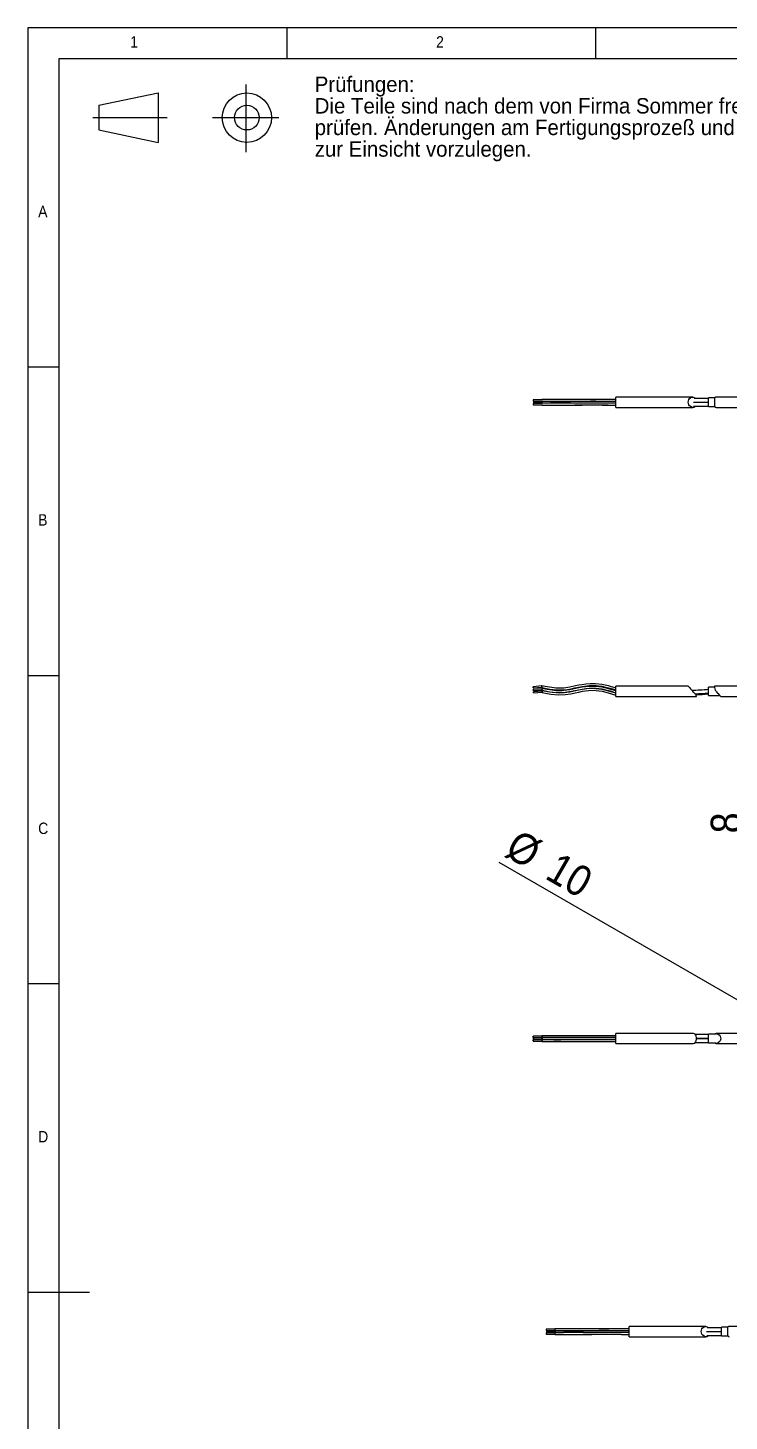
# Model space of a CAD drawing. Header units: millimetres. Extents: x 2 to 603, y 5 to 415.
# Drawn here: x 5 to 118.7, y 189.1 to 415 of the extents above; entities that cross this region are included whole.
import ezdxf

# ---------------------------------------------------------------- set-up
doc = ezdxf.new("R2010")
doc.units = ezdxf.units.MM
doc.linetypes.add('SLD-Durchgehend', pattern=[0])
doc.linetypes.add('SLD-Punktstrich', pattern=[19.05, 15.24, -1.27, 1.27, -1.27])
doc.styles.add('SLDTEXTSTYLE0', font='GOTHIC.TTF', dxfattribs={"width": 0.913})
doc.styles.add('SLDTEXTSTYLE1', font='ARIAL.TTF', dxfattribs={"width": 0.948})
doc.dimstyles.new('SLDDIMSTYLE0', dxfattribs={"dimtxt": 5, "dimasz": 3.302, "dimexe": 0, "dimexo": 0.0625, "dimgap": 1.25, "dimtad": 1, "dimlfac": 5, "dimrnd": 1e-09, "dimzin": 12, "dimdsep": 46, "dimtxsty": 'SLDTEXTSTYLE0', "dimsah": 1, "dimcen": 0.09, "dimadec": 0, "dimazin": 3, "dimtfac": 1, "dimtmove": 0, "dimatfit": 0, "dimfxl": 0, "dimfrac": 2, "dimtolj": 1, "dimtzin": 12, "dimarcsym": 0})
doc.dimstyles.new('SLDDIMSTYLE1', dxfattribs={"dimtxt": 5, "dimasz": 3.302, "dimexe": 0, "dimexo": 0.0625, "dimgap": 1.25, "dimtad": 1, "dimdec": 0, "dimlfac": 5, "dimrnd": 1e-09, "dimzin": 12, "dimdsep": 46, "dimtxsty": 'SLDTEXTSTYLE0', "dimblk1": 'NONE', "dimsah": 1, "dimcen": 0, "dimadec": 0, "dimazin": 3, "dimtfac": 1, "dimtdec": 0, "dimtmove": 0, "dimatfit": 3, "dimldrblk": 'NONE', "dimfxl": 0, "dimfrac": 2, "dimtolj": 1, "dimtzin": 12, "dimarcsym": 0})

# ---------------------------------------------------------------- blocks, each defined once
blk = doc.blocks.new('xxprojektion1')
at = {"color": 7, "linetype": 'SLD-Punktstrich', "lineweight": 0}
for p, q in [((-10.24, 4.02), (-10.24, -9.7)), ((-41.18, -2.72), (-26.16, -2.72)), ((-16.98, -2.72), (-3.5, -2.72))]:
    blk.add_line(p, q, dxfattribs=at)
at = {"color": 7, "linetype": 'SLD-Durchgehend', "lineweight": 0}
for p, q in [((-40, -0.22), (-28, 2.28)), ((-28, 2.28), (-28, -7.72)), ((-40, -0.22), (-40, -5.22)), ((-40, -5.22), (-28, -7.72))]:
    blk.add_line(p, q, dxfattribs=at)
for radius in [5, 2.5]:
    blk.add_circle((-10, -2.72), radius, dxfattribs=at)
blk = doc.blocks.new('SW_NOTE_2')
at = {"color": 0, "linetype": 'Continuous', "lineweight": 0, "char_height": 2.5, "attachment_point": 1, "style": 'SLDTEXTSTYLE1'}
for s, insert in [('Prüfungen:', (0, 3.22)), ('Die Teile sind nach dem von Firma Sommer freigegebenen Prüfplan bei der Herstellung zu', (0, -0.28)), ('prüfen. Änderungen am Fertigungsprozeß und /oder am Prüfplan, sind Firma Sommer generell', (0, -3.78)), ('zur Einsicht vorzulegen.', (0, -7.28))]:
    blk.add_mtext(s, dxfattribs=dict(at, insert=insert))
blk = doc.blocks.new('_D')
at = {"color": 7, "linetype": 'SLD-Durchgehend', "lineweight": 0}
for p, q in [((122.06, 300.39), (122.06, 306.74)), ((129.84, 300.39), (121.06, 300.39)), ((129.84, 298.79), (121.06, 298.79)), ((122.06, 300.39), (122.06, 298.79)), ((122.06, 298.79), (122.06, 284.4))]:
    blk.add_line(p, q, dxfattribs=at)
for points in [[(122.06, 300.39), (122.57, 303.69), (121.55, 303.69)], [(122.06, 298.79), (121.55, 295.49), (122.57, 295.49)]]:
    blk.add_solid(points, dxfattribs=at)
at = {"color": 7, "linetype": 'SLD-Durchgehend', "lineweight": 0, "insert": (115.67, 284.4, 0.02), "char_height": 5, "attachment_point": 1, "rotation": 90, "style": 'SLDTEXTSTYLE0'}
blk.add_mtext('8', dxfattribs=at)
blk = doc.blocks.new('_D_1')
at = {"color": 7, "linetype": 'SLD-Durchgehend', "lineweight": 0}
for q in [(81.37, 279.69), (131.71, 250.62)]:
    blk.add_line((129.96, 251.63), q, dxfattribs=at)
blk.add_solid([(129.96, 251.63), (127.36, 253.73), (126.85, 252.85)], dxfattribs=at)
at = {"color": 7, "linetype": 'SLD-Durchgehend', "lineweight": 0, "char_height": 5, "attachment_point": 1, "rotation": 330, "style": 'SLDTEXTSTYLE0'}
for s, insert in [('%%c', (84.55, 285.21, 3.4)), ('10', (91.12, 281.51, 3.4))]:
    blk.add_mtext(s, dxfattribs=dict(at, insert=insert))
blk = doc.blocks.new('_NONE')

msp = doc.modelspace()

# ---------------------------------------------------------------- linework, layer by layer
at = {"color": 7, "linetype": 'SLD-Durchgehend', "lineweight": 0}
for p, q in [((589, 415), (5, 415)), ((5, 415), (5, 5)), ((47, 410), (47, 415)), ((97, 415), (97, 410)), ((584.0035, 410), (10, 410)), ((10, 410), (10, 10)), ((10, 360), (5, 360)), ((5, 310), (10, 310)), ((10, 260), (5, 260)), ((5, 210), (15, 210))]:
    msp.add_line(p, q, dxfattribs=at)
at = {"color": 7, "linetype": 'SLD-Durchgehend', "lineweight": 15}
for p, q in [((88.2772, 354.688), (86.8921, 354.686)), ((88.2778, 354.6981), (86.9281, 354.6961)), ((112.7593, 355.1124), (100.3173, 355.1124)), ((100.3173, 353.4724), (100.3173, 355.1123)), ((115.3173, 354.9215), (112.9925, 354.9215)), ((116.3289, 354.9924), (115.3173, 354.9924)), ((115.3173, 353.5924), (115.3173, 354.9924)), ((116.2854, 354.7654), (116.2854, 354.4932)), ((130.3173, 355.1124), (116.5322, 355.1124)), ((88.2783, 354.1061), (86.8921, 354.104)), ((86.8924, 354.486), (88.2802, 354.488)), ((86.8924, 353.904), (88.2786, 353.9061)), ((86.9284, 353.8962), (88.2792, 353.8982)), ((88.3447, 354.3875), (86.9588, 354.3855)), ((86.9591, 354.1855), (88.3456, 354.1875)), ((100.3173, 353.4724), (112.7854, 353.4724)), ((115.3173, 354.2507), (112.8685, 354.2507)), ((112.9029, 353.6507), (115.3173, 353.6507)), ((113.0268, 354.3215), (115.3173, 354.3215)), ((113.3736, 354.3215), (113.3731, 354.2507)), ((115.3173, 353.5924), (116.3275, 353.5924)), ((116.2854, 354.1157), (116.2854, 353.8581)), ((116.5451, 353.4724), (130.3173, 353.4724)), ((88.2794, 308.2954), (86.8841, 308.1809)), ((86.9005, 307.9816), (88.2958, 308.0961)), ((86.9005, 307.9712), (88.2958, 308.0857)), ((88.3154, 307.8572), (86.9201, 307.7427)), ((86.9364, 307.5433), (88.3318, 307.6579)), ((86.9364, 307.5327), (88.3318, 307.6472)), ((88.3461, 307.4781), (86.9508, 307.3636)), ((86.9671, 307.1643), (88.3624, 307.2788)), ((112.0305, 308.2485), (100.3173, 308.2485)), ((100.3173, 306.6085), (100.3173, 308.2485)), ((116.2858, 308.1285), (115.3173, 308.1285)), ((115.3173, 306.7285), (115.3173, 308.1285)), ((116.2854, 308.1107), (116.2854, 308.1058)), ((130.3173, 308.2485), (116.2984, 308.2485)), ((100.3173, 306.6085), (113.377, 306.6085)), ((115.3173, 306.7285), (117.1688, 306.7285)), ((117.2946, 306.6085), (130.3173, 306.6085)), ((86.8921, 251.3178), (88.2875, 251.3158)), ((86.9252, 251.5178), (86.8924, 251.5178)), ((88.2877, 250.9338), (86.8924, 250.9359)), ((86.9281, 251.3256), (88.3234, 251.3236)), ((88.3237, 251.5236), (86.9284, 251.5256)), ((88.3237, 250.9237), (86.9284, 250.9257)), ((86.9588, 251.0363), (88.3541, 251.0343)), ((88.3544, 251.2343), (86.9591, 251.2363)), ((88.2874, 251.2658), (88.354, 251.266)), ((88.3503, 250.9661), (88.2878, 250.9659)), ((112.7731, 251.9494), (100.3173, 251.9494)), ((100.3173, 250.3095), (100.3173, 251.9494)), ((115.3173, 251.7711), (113.1925, 251.7711)), ((113.3731, 251.1711), (115.3173, 251.1711)), ((115.3173, 251.1003), (113.3736, 251.1003)), ((116.5424, 251.8294), (115.3173, 251.8294)), ((115.3173, 250.4294), (115.3173, 251.8294)), ((125.8977, 251.9494), (116.5395, 251.9494)), ((86.8921, 250.7359), (86.9246, 250.7358)), ((86.9281, 250.7257), (88.3234, 250.7237)), ((100.3173, 250.3094), (112.7593, 250.3094)), ((113.1861, 250.5003), (115.3173, 250.5003)), ((115.3173, 250.4294), (116.5252, 250.4294)), ((116.5322, 250.3094), (125.8981, 250.3094)), ((90.3984, 204.0098), (89.0133, 204.0077)), ((90.3995, 203.4278), (89.0133, 203.4258)), ((89.0136, 203.8077), (90.4013, 203.8098)), ((90.3989, 204.0199), (89.0493, 204.0179)), ((90.4658, 203.7093), (89.08, 203.7073)), ((89.0803, 203.5073), (90.4667, 203.5093)), ((114.8804, 204.4342), (102.4385, 204.4342)), ((102.4385, 202.7942), (102.4385, 204.4341)), ((117.4385, 203.5725), (114.9896, 203.5725)), ((117.4385, 204.2433), (115.1136, 204.2433)), ((115.148, 203.6433), (117.4385, 203.6433)), ((115.4948, 203.6433), (115.4943, 203.5725)), ((118.45, 204.3142), (117.4385, 204.3142)), ((117.4385, 202.9142), (117.4385, 204.3142)), ((118.4065, 204.0872), (118.4065, 203.815)), ((118.4065, 203.4375), (118.4065, 203.1799)), ((132.4385, 204.4342), (118.6533, 204.4342)), ((89.0136, 203.2258), (90.3998, 203.2278)), ((89.0496, 203.218), (90.4004, 203.22)), ((102.4385, 202.7942), (114.9065, 202.7942)), ((115.0241, 202.9725), (117.4385, 202.9725)), ((117.4385, 202.9142), (118.4487, 202.9142))]:
    msp.add_line(p, q, dxfattribs=at)
at = {"color": 7, "linetype": 'SLD-Durchgehend', "lineweight": 15, "flags": 128}
for points in [[(86.9246, 354.686), (86.9251, 354.6892), (86.9281, 354.6961)], [(100.3173, 354.7489), (99.1121, 354.7551), (98.0165, 354.7594), (97.029, 354.7615), (96.1669, 354.7616), (95.4412, 354.7606), (94.8492, 354.759), (94.3156, 354.7572), (93.8065, 354.7553), (92.8544, 354.7518), (91.9231, 354.7493), (91.5888, 354.7489), (91.1482, 354.7487), (90.594, 354.7491), (89.5585, 354.7514), (88.2874, 354.756)], [(112.7722, 353.4726), (112.4908, 353.534), (112.2583, 353.6931), (112.1219, 353.8872), (112.0503, 354.0976), (112.0292, 354.334), (112.0577, 354.5477), (112.1289, 354.7363), (112.246, 354.8989), (112.4794, 355.0569), (112.8206, 355.1097), (113.0811, 355.0245), (113.1861, 354.9215)], [(116.5322, 355.0974), (116.4651, 355.1073), (116.3546, 355.0497), (116.2962, 354.9197), (116.2856, 354.7462), (116.294, 354.5193), (116.2982, 354.2469), (116.2892, 353.9815), (116.2884, 353.7484), (116.33, 353.5825), (116.4158, 353.4992), (116.5337, 353.4726)], [(86.9284, 353.8962), (86.9283, 353.8962), (86.9252, 353.9041)], [(100.3173, 354.149), (99.1121, 354.1552), (98.0165, 354.1595), (97.029, 354.1615), (96.1669, 354.1617), (95.4412, 354.1607), (94.8492, 354.1591), (94.3156, 354.1573), (93.8065, 354.1554), (92.8544, 354.1519), (91.9231, 354.1494), (91.5888, 354.149), (91.1482, 354.1488), (90.594, 354.1492), (89.5585, 354.1515), (88.2874, 354.1561)], [(88.2878, 354.456), (89.683, 354.451), (90.9294, 354.4488), (92.0073, 354.4495), (92.904, 354.4519), (93.6265, 354.4546), (94.2409, 354.4569), (94.8256, 354.4589), (95.7849, 354.4613), (96.7274, 354.4617), (97.0642, 354.4614), (97.505, 354.4607), (98.0544, 354.4593), (99.0714, 354.4553), (100.3173, 354.4489)], [(88.2878, 353.8561), (89.683, 353.8511), (90.9294, 353.8489), (92.0073, 353.8496), (92.904, 353.852), (93.6265, 353.8547), (94.2409, 353.857), (94.8256, 353.859), (95.7849, 353.8613), (96.7274, 353.8618), (97.0642, 353.8615), (97.505, 353.8608), (98.0544, 353.8594), (99.0714, 353.8554), (100.3173, 353.849)], [(88.3237, 354.4482), (89.716, 354.4433), (90.9592, 354.4413), (92.0347, 354.442), (92.9291, 354.4444), (93.6495, 354.447), (94.2625, 354.4493), (94.8458, 354.4514), (95.8019, 354.4538), (96.7408, 354.4542), (97.0764, 354.4539), (97.5156, 354.4531), (98.0633, 354.4516), (99.0766, 354.4475), (100.3173, 354.441)], [(88.3237, 353.8483), (89.716, 353.8434), (90.9592, 353.8414), (92.0347, 353.8421), (92.9291, 353.8445), (93.6495, 353.8471), (94.2625, 353.8494), (94.8458, 353.8515), (95.8019, 353.8539), (96.7408, 353.8543), (97.0764, 353.854), (97.5156, 353.8532), (98.0633, 353.8517), (99.0766, 353.8476), (100.3173, 353.8411)], [(100.3173, 354.4344), (99.1215, 354.4407), (98.0332, 354.4453), (97.0518, 354.4476), (96.1958, 354.4479), (95.4756, 354.4468), (94.8869, 354.4451), (94.3556, 354.4432), (93.8488, 354.4412), (92.9017, 354.4378), (91.9749, 354.4355), (91.6417, 354.4351), (91.2028, 354.4348), (90.6511, 354.4351), (89.6205, 354.4371), (88.3541, 354.4415)], [(86.8841, 308.1809), (86.8847, 308.1726), (86.8865, 308.1504), (86.8892, 308.1177), (86.8923, 308.0794), (86.8954, 308.0414), (86.8981, 308.0095), (86.8999, 307.9885), (86.9005, 307.9816), (86.8999, 307.9898), (86.8981, 308.012), (86.8954, 308.0447), (86.8923, 308.083), (86.8892, 308.121), (86.8865, 308.1529), (86.8847, 308.174), (86.8841, 308.1809)], [(86.9201, 307.7427), (86.9207, 307.7344), (86.9225, 307.7122), (86.9251, 307.6795), (86.9283, 307.6412), (86.9314, 307.6032), (86.9341, 307.5713), (86.9358, 307.5503), (86.9364, 307.5434), (86.9358, 307.5516), (86.9341, 307.5738), (86.9314, 307.6065), (86.9283, 307.6448), (86.9251, 307.6828), (86.9225, 307.7147), (86.9207, 307.7358), (86.9201, 307.7427)], [(86.9508, 307.3636), (86.9514, 307.3553), (86.9532, 307.3332), (86.9558, 307.3005), (86.959, 307.2622), (86.9621, 307.2242), (86.9647, 307.1922), (86.9665, 307.1712), (86.9671, 307.1643), (86.9665, 307.1726), (86.9647, 307.1948), (86.9621, 307.2275), (86.959, 307.2657), (86.9558, 307.3037), (86.9532, 307.3357), (86.9514, 307.3567), (86.9508, 307.3636)], [(100.3173, 307.947), (99.1189, 308.2945), (98.0222, 308.5353), (97.0246, 308.6476), (96.1499, 308.6573), (95.4131, 308.5981), (94.8136, 308.5073), (94.2786, 308.4042), (93.7686, 308.2959), (92.8164, 308.0989), (91.8879, 307.9624), (91.5596, 307.9382), (91.1287, 307.9294), (90.5839, 307.9525), (89.926, 308.025), (89.1565, 308.1582), (88.2753, 308.3452)], [(88.2999, 308.0463), (88.2989, 308.0566), (88.2963, 308.0882), (88.2923, 308.1361), (88.2876, 308.1931), (88.2829, 308.2505), (88.2789, 308.2995), (88.2763, 308.3328), (88.2753, 308.3452), (88.2763, 308.3349), (88.2789, 308.3033), (88.2829, 308.2554), (88.2876, 308.1984), (88.2923, 308.141), (88.2963, 308.0919), (88.2989, 308.0587), (88.2999, 308.0463)], [(88.2784, 308.2953), (88.2763, 308.3221), (88.2753, 308.3345), (88.2763, 308.3242), (88.2787, 308.2953)], [(88.2958, 308.0857), (88.2952, 308.094), (88.295, 308.096)], [(88.2999, 308.0462), (89.5746, 307.7887), (90.7075, 307.6584), (91.6781, 307.6594), (92.4628, 307.7466), (93.0667, 307.8542), (93.6528, 307.9763), (94.241, 308.1017), (94.8583, 308.222), (95.9672, 308.3615), (97.1092, 308.3547), (97.5512, 308.3117), (98.019, 308.2427), (98.6323, 308.1178), (99.3984, 307.9191), (100.3173, 307.647)], [(100.3173, 307.5073), (99.1244, 307.8579), (98.0311, 308.1041), (97.0357, 308.2236), (96.1635, 308.2372), (95.43, 308.1761), (94.8327, 308.0827), (94.2996, 307.9779), (93.7913, 307.8691), (92.8425, 307.6756), (91.9174, 307.5444), (91.5897, 307.5209), (91.1593, 307.5106), (90.6151, 307.5291), (89.9581, 307.5953), (89.1903, 307.7236), (88.3113, 307.907)], [(88.3358, 307.608), (88.3349, 307.6184), (88.3323, 307.6499), (88.3283, 307.6979), (88.3236, 307.7548), (88.3189, 307.8123), (88.3149, 307.8613), (88.3122, 307.8946), (88.3113, 307.907), (88.3122, 307.8966), (88.3149, 307.8651), (88.3189, 307.8172), (88.3236, 307.7602), (88.3283, 307.7028), (88.3323, 307.6537), (88.3349, 307.6204), (88.3358, 307.608)], [(88.3144, 307.8571), (88.3122, 307.8839), (88.3113, 307.8963), (88.3122, 307.886), (88.3147, 307.8571)], [(88.3318, 307.6472), (88.3311, 307.6555), (88.3309, 307.6578)], [(88.3358, 307.608), (89.608, 307.3562), (90.7367, 307.2346), (91.7043, 307.2406), (92.4877, 307.3248), (93.0904, 307.4292), (93.6754, 307.5495), (94.2625, 307.6754), (94.8787, 307.798), (95.9842, 307.9426), (97.1217, 307.9316), (97.562, 307.8849), (98.0278, 307.8122), (98.6386, 307.6834), (99.4017, 307.4818), (100.3173, 307.2073)], [(100.3173, 307.127), (99.129, 307.4801), (98.0385, 307.7315), (97.0449, 307.8585), (96.1751, 307.8754), (95.4444, 307.8118), (94.8491, 307.7156), (94.3175, 307.6089), (93.8107, 307.4995), (92.8649, 307.3089), (91.9424, 307.1812), (91.6151, 307.1578), (91.1851, 307.146), (90.6415, 307.1611), (89.9855, 307.2231), (89.2191, 307.3477), (88.342, 307.5279)], [(88.3665, 307.2289), (88.3656, 307.2393), (88.3629, 307.2708), (88.359, 307.3187), (88.3543, 307.3757), (88.3496, 307.4331), (88.3456, 307.4822), (88.3429, 307.5155), (88.342, 307.5279), (88.3429, 307.5175), (88.3456, 307.486), (88.3496, 307.4381), (88.3543, 307.3811), (88.359, 307.3237), (88.3629, 307.2746), (88.3656, 307.2413), (88.3665, 307.2289)], [(88.3665, 307.2289), (89.749, 306.9645), (90.9962, 306.8595), (92.0826, 306.9057), (92.9837, 307.0374), (93.7088, 307.1829), (94.3195, 307.3145), (94.8997, 307.432), (95.8486, 307.5693), (96.7746, 307.5909), (97.1023, 307.5699), (97.5309, 307.5225), (98.0689, 307.4338), (99.0747, 307.1961), (100.3173, 306.827)], [(113.377, 306.61), (113.3777, 306.6089), (113.3723, 306.6225), (113.358, 306.654), (113.3332, 306.7036), (113.2989, 306.7664), (113.2531, 306.8428), (113.1966, 306.9287), (113.1295, 307.0222), (113.0201, 307.1614), (112.8966, 307.3058), (112.7722, 307.4431)], [(116.5337, 307.4431), (116.5938, 307.36), (116.724, 307.1993), (116.7921, 307.1222), (116.8591, 307.0494), (116.9923, 306.9116), (117.0565, 306.8472), (117.0955, 306.8086), (117.1678, 306.7373), (117.2001, 306.7055), (117.2226, 306.6833), (117.2603, 306.6458), (117.2747, 306.6312), (117.2852, 306.6204), (117.2951, 306.609), (117.294, 306.609), (117.2898, 306.6121), (117.2728, 306.6266), (117.2599, 306.6379), (117.2446, 306.6516), (117.2068, 306.6861), (117.1846, 306.7064), (117.1609, 306.7285)], [(86.8841, 251.416), (86.8847, 251.3779), (86.8865, 251.3459), (86.8892, 251.3248), (86.8923, 251.3178), (86.8954, 251.3261), (86.8981, 251.3484), (86.8998, 251.3812), (86.9005, 251.4196), (86.8998, 251.4577), (86.8981, 251.4898), (86.8954, 251.5109), (86.8923, 251.5178), (86.8892, 251.5095), (86.8865, 251.4873), (86.8847, 251.4544), (86.8841, 251.416)], [(86.8841, 250.8341), (86.8847, 250.796), (86.8865, 250.7639), (86.8892, 250.7428), (86.8923, 250.7359), (86.8954, 250.7442), (86.8981, 250.7664), (86.8998, 250.7993), (86.9005, 250.8377), (86.8998, 250.8758), (86.8981, 250.9078), (86.8954, 250.9289), (86.8923, 250.9359), (86.8892, 250.9276), (86.8865, 250.9053), (86.8847, 250.8725), (86.8841, 250.8341)], [(86.9201, 251.4238), (86.9207, 251.3857), (86.9225, 251.3537), (86.9251, 251.3326), (86.9283, 251.3256), (86.9314, 251.3339), (86.9341, 251.3562), (86.9358, 251.389), (86.9365, 251.4274), (86.9358, 251.4655), (86.9341, 251.4976), (86.9314, 251.5187), (86.9283, 251.5256), (86.9251, 251.5173), (86.9225, 251.4951), (86.9207, 251.4622), (86.9201, 251.4238)], [(86.9201, 250.8239), (86.9207, 250.7858), (86.9225, 250.7538), (86.9251, 250.7327), (86.9283, 250.7257), (86.9314, 250.734), (86.9341, 250.7563), (86.9358, 250.7891), (86.9365, 250.8275), (86.9358, 250.8656), (86.9341, 250.8977), (86.9314, 250.9188), (86.9283, 250.9257), (86.9251, 250.9174), (86.9225, 250.8952), (86.9207, 250.8623), (86.9201, 250.8239)], [(86.9508, 251.1346), (86.9514, 251.0964), (86.9532, 251.0644), (86.9558, 251.0433), (86.959, 251.0363), (86.9621, 251.0446), (86.9647, 251.0669), (86.9665, 251.0997), (86.9671, 251.1381), (86.9665, 251.1762), (86.9647, 251.2083), (86.9621, 251.2294), (86.959, 251.2363), (86.9558, 251.228), (86.9532, 251.2058), (86.9514, 251.173), (86.9508, 251.1346)], [(88.2971, 251.3236), (88.2963, 251.3116), (88.2923, 251.2782), (88.2876, 251.2658), (88.2829, 251.2762), (88.2789, 251.3078), (88.2783, 251.3158)], [(88.2792, 251.5236), (88.2829, 251.5533), (88.2876, 251.5658), (88.2923, 251.5554), (88.2963, 251.5237), (88.2963, 251.5236)], [(88.2802, 250.9338), (88.2829, 250.9534), (88.2876, 250.9658), (88.2923, 250.9555), (88.2963, 250.9238), (88.2963, 250.9237)], [(88.2875, 251.3158), (88.2876, 251.3158), (88.2906, 251.3236)], [(88.2913, 250.9237), (88.2907, 250.9269), (88.2877, 250.9338)], [(88.3358, 251.4262), (88.3349, 251.3687), (88.3323, 251.3194), (88.3283, 251.286), (88.3236, 251.2736), (88.3189, 251.284), (88.3149, 251.3157), (88.3143, 251.3236)], [(88.3358, 250.8263), (88.3349, 250.7687), (88.3323, 250.7195), (88.3283, 250.6861), (88.3236, 250.6737), (88.3189, 250.6841), (88.3149, 250.7157), (88.3143, 250.7237)], [(88.3146, 251.5236), (88.3149, 251.5278), (88.3189, 251.5611), (88.3236, 251.5736), (88.3283, 251.5632), (88.3323, 251.5315), (88.3349, 251.4834), (88.3358, 251.4262)], [(88.3146, 250.9237), (88.3149, 250.9278), (88.3189, 250.9612), (88.3236, 250.9737), (88.3283, 250.9633), (88.3323, 250.9316), (88.3349, 250.8835), (88.3358, 250.8263)], [(100.3173, 251.5807), (99.2841, 251.5752), (98.4455, 251.5715), (97.8029, 251.5693), (97.2988, 251.5682), (96.2943, 251.5675), (95.3654, 251.5689), (94.9595, 251.57), (94.5355, 251.5714), (93.9454, 251.5736), (93.1803, 251.5765), (92.2354, 251.5793), (91.1013, 251.5805), (89.7896, 251.5786), (88.3237, 251.5736)], [(100.3173, 250.9808), (99.2841, 250.9753), (98.4455, 250.9716), (97.8029, 250.9694), (97.2988, 250.9683), (96.2943, 250.9676), (95.3654, 250.969), (94.9595, 250.9701), (94.5355, 250.9715), (93.9454, 250.9737), (93.1803, 250.9766), (92.2354, 250.9794), (91.1013, 250.9806), (89.7896, 250.9787), (88.3237, 250.9737)], [(88.3665, 251.133), (88.3656, 251.0754), (88.3629, 251.0261), (88.359, 250.9928), (88.3543, 250.9803), (88.3496, 250.9907), (88.3456, 251.0224), (88.3447, 251.0343)], [(88.3456, 251.2343), (88.3456, 251.2345), (88.3496, 251.2678), (88.3543, 251.2803), (88.359, 251.2699), (88.3629, 251.2382), (88.3656, 251.1901), (88.3665, 251.133)], [(88.3541, 250.9803), (89.4089, 250.9841), (90.2631, 250.9862), (90.9139, 250.9869), (91.4199, 250.9869), (92.4164, 250.9854), (93.3333, 250.9825), (93.7358, 250.981), (94.1574, 250.9794), (94.7466, 250.9772), (95.514, 250.975), (96.4658, 250.9739), (97.5995, 250.9753), (98.8873, 250.98), (100.3173, 250.9874)], [(100.3173, 251.2874), (99.2878, 251.2819), (98.4519, 251.2781), (97.8112, 251.2759), (97.3085, 251.2747), (96.3071, 251.2739), (95.3812, 251.2753), (94.9764, 251.2765), (94.5531, 251.2779), (93.964, 251.2802), (93.2007, 251.283), (92.2581, 251.2858), (91.1261, 251.287), (89.8176, 251.2852), (88.3544, 251.2803)], [(112.7593, 250.3216), (112.8206, 250.3122), (113.0811, 250.3973), (113.2353, 250.5486), (113.336, 250.7825), (113.3741, 251.0313), (113.3723, 251.2804), (113.3332, 251.5128), (113.2531, 251.7032), (113.1295, 251.8417), (112.8966, 251.9402), (112.7722, 251.9493), (112.7722, 251.9493)], [(116.3275, 251.8294), (116.33, 251.8393), (116.4158, 251.9226), (116.5337, 251.9493)], [(116.5337, 251.9493), (116.7921, 251.89), (117.0565, 251.7077), (117.2001, 251.5163), (117.2747, 251.3211), (117.294, 251.0999), (117.2599, 250.9117), (117.1846, 250.7408), (117.0133, 250.5303), (116.7329, 250.3542), (116.4651, 250.3145), (116.3546, 250.3721), (116.3289, 250.4294)], [(88.2971, 250.7237), (88.2963, 250.7117), (88.2923, 250.6783), (88.2876, 250.6659), (88.2829, 250.6763), (88.2789, 250.7079), (88.2778, 250.7237)], [(88.2874, 250.6659), (89.346, 250.6698), (90.2041, 250.6721), (90.8579, 250.673), (91.3661, 250.6731), (92.3667, 250.6715), (93.2887, 250.6685), (93.6931, 250.667), (94.1169, 250.6654), (94.709, 250.6633), (95.4808, 250.6611), (96.4398, 250.6601), (97.581, 250.6613), (98.8767, 250.6657), (100.3173, 250.673)], [(88.3234, 250.6737), (89.3799, 250.6775), (90.2359, 250.6797), (90.8881, 250.6805), (91.3952, 250.6806), (92.3935, 250.679), (93.3127, 250.6761), (93.7161, 250.6746), (94.1388, 250.673), (94.7293, 250.6708), (95.4987, 250.6686), (96.4538, 250.6676), (97.591, 250.6689), (98.8825, 250.6734), (100.3173, 250.6808)], [(89.0457, 204.0078), (89.0463, 204.0109), (89.0493, 204.0179)], [(102.4385, 204.0706), (101.2332, 204.0769), (100.1376, 204.0812), (99.1501, 204.0832), (98.2881, 204.0834), (97.5623, 204.0824), (96.9703, 204.0808), (96.4367, 204.079), (95.9276, 204.077), (94.9755, 204.0735), (94.0442, 204.0711), (93.7099, 204.0706), (93.2694, 204.0705), (92.7152, 204.0708), (91.6796, 204.0731), (90.4086, 204.0777)], [(102.4385, 203.4707), (101.2332, 203.477), (100.1376, 203.4813), (99.1501, 203.4833), (98.2881, 203.4835), (97.5623, 203.4825), (96.9703, 203.4809), (96.4367, 203.4791), (95.9276, 203.4771), (94.9755, 203.4736), (94.0442, 203.4712), (93.7099, 203.4707), (93.2694, 203.4705), (92.7152, 203.4709), (91.6796, 203.4732), (90.4086, 203.4778)], [(90.4089, 203.7777), (91.8041, 203.7728), (93.0505, 203.7705), (94.1284, 203.7712), (95.0252, 203.7737), (95.7476, 203.7764), (96.362, 203.7787), (96.9467, 203.7807), (97.9061, 203.783), (98.8486, 203.7835), (99.1854, 203.7832), (99.6261, 203.7825), (100.1755, 203.7811), (101.1925, 203.7771), (102.4385, 203.7706)], [(90.4449, 203.7699), (91.8372, 203.7651), (93.0803, 203.763), (94.1559, 203.7638), (95.0502, 203.7661), (95.7707, 203.7687), (96.3836, 203.7711), (96.9669, 203.7732), (97.9231, 203.7755), (98.8619, 203.776), (99.1975, 203.7756), (99.6368, 203.7749), (100.1844, 203.7734), (101.1978, 203.7693), (102.4385, 203.7628)], [(102.4385, 203.7562), (101.2426, 203.7625), (100.1543, 203.767), (99.1729, 203.7693), (98.317, 203.7696), (97.5968, 203.7685), (97.008, 203.7668), (96.4768, 203.7649), (95.9699, 203.763), (95.0229, 203.7596), (94.0961, 203.7573), (93.7628, 203.7568), (93.324, 203.7566), (92.7723, 203.7569), (91.7416, 203.7589), (90.4752, 203.7633)], [(114.8933, 202.7943), (114.612, 202.8558), (114.3795, 203.0149), (114.2431, 203.2089), (114.1714, 203.4194), (114.1503, 203.6557), (114.1788, 203.8695), (114.25, 204.058), (114.3672, 204.2207), (114.6006, 204.3787), (114.9417, 204.4315), (115.2023, 204.3463), (115.3072, 204.2433)], [(118.6533, 204.4191), (118.5862, 204.4291), (118.4757, 204.3715), (118.4174, 204.2415), (118.4067, 204.0679), (118.4151, 203.841), (118.4193, 203.5687), (118.4104, 203.3033), (118.4095, 203.0701), (118.4512, 202.9043), (118.5369, 202.821), (118.6549, 202.7943)], [(89.0496, 203.218), (89.0494, 203.218), (89.0464, 203.2258)], [(90.4089, 203.1778), (91.8041, 203.1729), (93.0505, 203.1706), (94.1284, 203.1713), (95.0252, 203.1738), (95.7476, 203.1764), (96.362, 203.1788), (96.9467, 203.1808), (97.9061, 203.1831), (98.8486, 203.1836), (99.1854, 203.1833), (99.6261, 203.1826), (100.1755, 203.1812), (101.1925, 203.1772), (102.4385, 203.1707)], [(90.4449, 203.17), (91.8372, 203.1652), (93.0803, 203.1631), (94.1559, 203.1639), (95.0502, 203.1662), (95.7707, 203.1688), (96.3836, 203.1712), (96.9669, 203.1732), (97.9231, 203.1756), (98.8619, 203.1761), (99.1975, 203.1757), (99.6368, 203.175), (100.1844, 203.1735), (101.1978, 203.1694), (102.4385, 203.1629)]]:
    msp.add_lwpolyline(points, dxfattribs=at)
at = {"color": 7, "linetype": 'SLD-Durchgehend', "lineweight": 15}
for centre, radius, start, end in [((87.1848, 354.6126), 0.3017, 165.922692, 184.724606), ((88.909, 354.6071), 0.6394, 166.540794, 193.675507), ((87.159, 354.559), 0.2764, 174.032906, 195.321593), ((87.159, 353.9771), 0.2764, 174.032903, 195.321596), ((87.1848, 354.0306), 0.3017, 165.922698, 184.7246), ((87.2257, 354.2586), 0.2764, 174.032908, 195.321589), ((87.2518, 354.3121), 0.302, 165.937575, 184.716631), ((88.909, 354.0072), 0.6394, 166.5408, 193.675501), ((88.9757, 354.2927), 0.6394, 166.542634, 193.675943), ((112.8164, 353.953), 0.4825, 264.738568, 321.209044), ((67.0813, 306.4447), 19.8779, 4.404164, 4.980599), ((67.1173, 306.0062), 19.8779, 4.404164, 4.980599), ((60.4765, 305.913), 27.9048, 4.487071, 4.897692), ((96.9776, 308.804), 8.7117, 184.661862, 185.060612), ((78.0469, 307.2538), 10.2828, 4.360464, 4.698292), ((60.5125, 305.4748), 27.9048, 4.487071, 4.897692), ((97.0136, 308.3658), 8.7117, 184.661862, 185.060612), ((78.0829, 306.8156), 10.2828, 4.360464, 4.698292), ((60.5432, 305.0957), 27.9048, 4.487071, 4.897692), ((223.7762, 410.6673), 151.5821, 222.50691, 222.920191), ((111.7585, 344.1803), 36.5728, 271.331012, 275.584124), ((117.3219, 308.1103), 1.0326, 172.346851, 220.248866), ((111.7672, 343.8046), 36.7952, 272.106993, 275.536762), ((111.7002, 344.5662), 37.7167, 272.321894, 275.503221), ((88.0568, 251.3966), 0.2764, 344.678408, 5.967095), ((88.0568, 250.7967), 0.2764, 344.678516, 5.966988), ((88.0311, 251.4502), 0.3017, 355.27539, 14.077313), ((88.0311, 250.8503), 0.3017, 355.275397, 14.077304), ((88.0875, 251.1073), 0.2764, 344.678409, 5.967093), ((88.0618, 251.1609), 0.3017, 355.275396, 14.077305), ((89.2802, 203.8808), 0.2764, 174.032906, 195.321593), ((89.2802, 203.2988), 0.2764, 174.032903, 195.321596), ((89.3059, 203.9344), 0.3017, 165.922692, 184.724606), ((89.3059, 203.3524), 0.3017, 165.922698, 184.7246), ((89.3468, 203.5803), 0.2764, 174.032908, 195.321589), ((89.3729, 203.6339), 0.302, 165.937575, 184.716631), ((91.0302, 203.9289), 0.6394, 166.540794, 193.675507), ((91.0302, 203.329), 0.6394, 166.5408, 193.675501), ((91.0969, 203.6145), 0.6394, 166.542634, 193.675943), ((114.9376, 203.2748), 0.4825, 264.738568, 321.209044)]:
    msp.add_arc(centre, radius, start, end, dxfattribs=at)

# ---------------------------------------------------------------- block references
at = {"color": 7, "linetype": 'Continuous', "lineweight": 0}
msp.add_blockref('SW_NOTE_2', (51.489, 403.892), dxfattribs=at)
at = {"color": 7, "linetype": 'Continuous', "xscale": 0.8, "yscale": 0.8, "zscale": 0.8}
msp.add_blockref('xxprojektion1', (48.4939, 402.6162), dxfattribs=at)

# ---------------------------------------------------------------- texts
at = {"color": 7, "linetype": 'Continuous', "lineweight": 0, "char_height": 1.8521, "attachment_point": 1, "style": 'SLDTEXTSTYLE0'}
for s, insert in [('1', (21.5833, 413.6463)), ('2', (71.1667, 413.6463)), ('A', (6.6667, 386.1463)), ('B', (6.6667, 336.1463)), ('C', (6.6667, 286.1463)), ('D', (6.6667, 236.1463))]:
    msp.add_mtext(s, dxfattribs=dict(at, insert=insert))

# ---------------------------------------------------------------- dimensions: what is measured, and where the dimension line sits
at = {"color": 7, "linetype": 'SLD-Durchgehend', "lineweight": 0}
dim = msp.add_linear_dim(base=(122.0577, 298.7885), p1=(130.8373, 300.3885), p2=(130.8373, 298.7885), angle=90, dimstyle='SLDDIMSTYLE0', dxfattribs=at)
dim.commit()
dim.dimension.update_dxf_attribs({"geometry": '_D', "text_midpoint": (122.0577, 288.2811), "dimtype": 160})
dim = msp.add_diameter_dim_2p(p1=(131.712, 250.6244), p2=(129.9626, 251.6344), dimstyle='SLDDIMSTYLE1', dxfattribs=at)
dim.commit()
dim.dimension.update_dxf_attribs({"geometry": '_D_1', "text_midpoint": (89.4465, 275.0264), "dimtype": 163})

doc.saveas('drawing.dxf')
